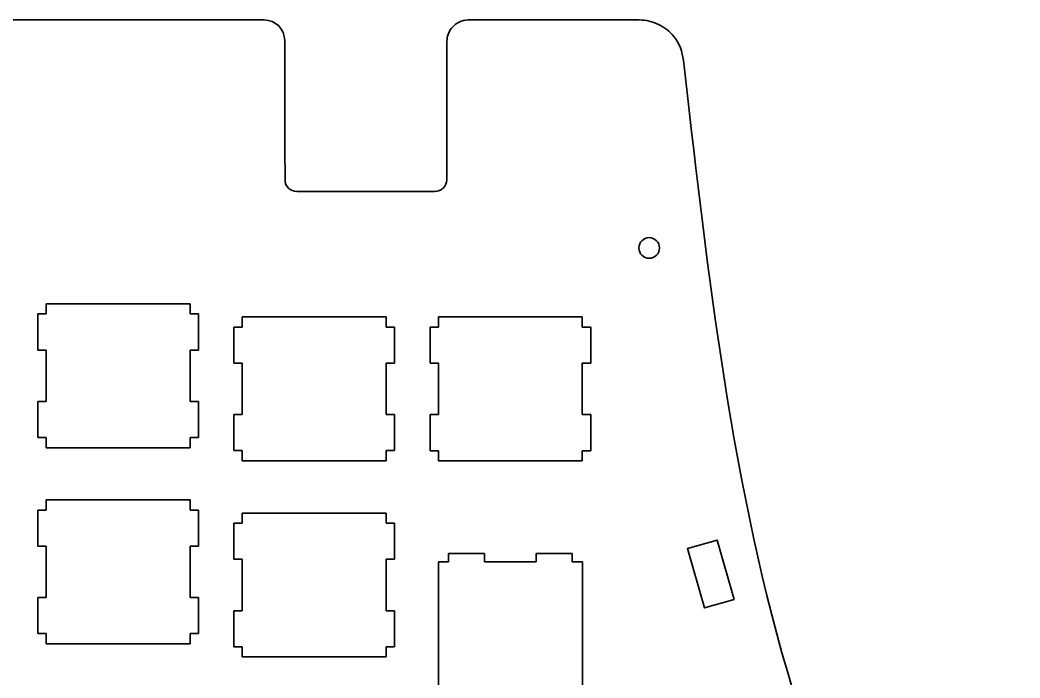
# Model space of a CAD drawing. Header units: inches. Extents: x -169 to 386, y -355 to 50.
# Drawn here: x -24.8 to 72.3, y -39.2 to 24.8 of the extents above; entities that cross this region are included whole.
import ezdxf

# ---------------------------------------------------------------- set-up
doc = ezdxf.new("R2010")
doc.units = ezdxf.units.IN
doc.header["$MEASUREMENT"] = 0
doc.layers.add('Lager 1', color=7, linetype='Continuous')

# ---------------------------------------------------------------- blocks, each defined once
blk = doc.blocks.new('block 3')
at = {"layer": 'Lager 1', "color": 178, "lineweight": 35, "true_color": 0x000001}
blk.add_open_spline([(-116.369, -95.12), (-116.369, -40.833), (-119.389, -2.149), (-119.389, -0.943), (-119.389, 0.26), (-119.28, 1.453), (-116.99, 1.453), (-114.701, 1.453), (-66.134, 1.622), (-63.724, 1.622), (-61.315, 1.622), (-61.138, 2.585), (-61.138, 4.211), (-61.138, 4.211), (-61.138, 4.416), (-61.138, 4.416), (-61.138, 5.521), (-60.243, 6.416), (-59.138, 6.416), (-59.138, 6.416), (-36.088, 6.416), (-36.088, 6.416), (-36.088, 6.416), (-35.555, 6.416), (-35.555, 6.416), (-34.45, 6.416), (-33.555, 7.312), (-33.555, 8.416), (-33.555, 8.416), (-33.555, 22.76), (-33.555, 22.76), (-33.555, 23.865), (-32.659, 24.753), (-31.555, 24.753), (-31.555, 24.753), (-1.092, 24.753), (-1.092, 24.753), (0.009, 24.753), (0.901, 23.861), (0.901, 22.76), (0.912, 19.088), (0.926, 11.782), (0.933, 9.224), (0.937, 8.593), (1.448, 8.085), (2.08, 8.085), (2.08, 8.085), (15.492, 8.085), (15.492, 8.085), (15.796, 8.085), (16.088, 8.205), (16.304, 8.42), (16.519, 8.635), (16.639, 8.925), (16.639, 9.228), (16.642, 11.33), (16.656, 20.171), (16.66, 22.668), (16.66, 23.137), (16.819, 23.589), (17.111, 23.959), (17.111, 23.959), (17.14, 23.991), (17.14, 23.991), (17.517, 24.474), (18.096, 24.753), (18.706, 24.753), (21.299, 24.753), (31.953, 24.753), (35.332, 24.753), (35.985, 24.753), (36.62, 24.605), (37.195, 24.33), (37.77, 24.055), (38.282, 23.653), (38.691, 23.141), (39.227, 22.474), (39.527, 21.666), (39.626, 20.816), (43.725, -15.008), (49.041, -67.487), (79.804, -81.732), (82.128, -82.808), (82.051, -84.364), (81.342, -85.952), (81.342, -85.952), (58.362, -134.18), (53.497, -144.287), (53.024, -145.271), (51.849, -145.687), (50.858, -145.232), (-2.704, -120.658), (-16.103, -111.542), (-107.222, -105.04), (-115.187, -104.472), (-116.369, -99.918), (-116.369, -95.12)], degree=3, knots=[0, 0, 0, 0, 1, 1, 1, 2, 2, 2, 3, 3, 3, 4, 4, 4, 5, 5, 5, 6, 6, 6, 7, 7, 7, 8, 8, 8, 9, 9, 9, 10, 10, 10, 11, 11, 11, 12, 12, 12, 13, 13, 13, 14, 14, 14, 15, 15, 15, 16, 16, 16, 17, 17, 17, 18, 18, 18, 19, 19, 19, 20, 20, 20, 21, 21, 21, 22, 22, 22, 23, 23, 23, 24, 24, 24, 25, 25, 25, 26, 26, 26, 27, 27, 27, 28, 28, 28, 29, 29, 29, 30, 30, 30, 31, 31, 31, 32, 32, 32, 32], dxfattribs=at)
blk = doc.blocks.new('block 4')
at = {"layer": 'Lager 1', "color": 178, "lineweight": 35, "true_color": 0x000001}
blk.add_open_spline([(35.298, 2.604), (35.298, 2.052), (35.746, 1.604), (36.298, 1.604), (36.851, 1.604), (37.298, 2.052), (37.298, 2.604), (37.298, 3.157), (36.851, 3.604), (36.298, 3.604), (35.746, 3.604), (35.298, 3.157), (35.298, 2.604)], degree=3, knots=[0, 0, 0, 0, 1, 1, 1, 2, 2, 2, 3, 3, 3, 4, 4, 4, 4], dxfattribs=at)
blk = doc.blocks.new('block 16')
at = {"layer": 'Lager 1', "color": 178, "lineweight": 35, "true_color": 0x000001}
blk.add_lwpolyline([(44.561, -31.541), (42.898, -25.777), (40.015, -26.608), (41.679, -32.373), (44.561, -31.541)], dxfattribs=at)
blk = doc.blocks.new('block 21')
at = {"layer": 'Lager 1', "color": 178, "lineweight": 35, "true_color": 0x000001}
blk.add_lwpolyline([(44.561, -31.541), (42.898, -25.777), (40.015, -26.608), (41.679, -32.373), (44.561, -31.541)], dxfattribs=at)
blk = doc.blocks.new('block 463')
at = {"layer": 'Lager 1', "color": 178, "lineweight": 35, "true_color": 0x000001}
blk.add_lwpolyline([(-8.296, -21.881), (-22.266, -21.881)], dxfattribs=at)
blk = doc.blocks.new('block 464')
at = {"layer": 'Lager 1', "color": 178, "lineweight": 35, "true_color": 0x000001}
blk.add_lwpolyline([(-22.266, -21.881), (-22.266, -22.862)], dxfattribs=at)
blk = doc.blocks.new('block 465')
at = {"layer": 'Lager 1', "color": 178, "lineweight": 35, "true_color": 0x000001}
blk.add_lwpolyline([(-22.266, -22.862), (-23.079, -22.862)], dxfattribs=at)
blk = doc.blocks.new('block 466')
at = {"layer": 'Lager 1', "color": 178, "lineweight": 35, "true_color": 0x000001}
blk.add_lwpolyline([(-23.079, -22.862), (-23.079, -26.362)], dxfattribs=at)
blk = doc.blocks.new('block 467')
at = {"layer": 'Lager 1', "color": 178, "lineweight": 35, "true_color": 0x000001}
blk.add_lwpolyline([(-23.079, -26.362), (-22.266, -26.362)], dxfattribs=at)
blk = doc.blocks.new('block 468')
at = {"layer": 'Lager 1', "color": 178, "lineweight": 35, "true_color": 0x000001}
blk.add_lwpolyline([(-22.266, -26.362), (-22.266, -31.371)], dxfattribs=at)
blk = doc.blocks.new('block 469')
at = {"layer": 'Lager 1', "color": 178, "lineweight": 35, "true_color": 0x000001}
blk.add_lwpolyline([(-22.266, -31.371), (-23.079, -31.371)], dxfattribs=at)
blk = doc.blocks.new('block 470')
at = {"layer": 'Lager 1', "color": 178, "lineweight": 35, "true_color": 0x000001}
blk.add_lwpolyline([(-23.079, -31.371), (-23.079, -34.871)], dxfattribs=at)
blk = doc.blocks.new('block 471')
at = {"layer": 'Lager 1', "color": 178, "lineweight": 35, "true_color": 0x000001}
blk.add_lwpolyline([(-23.079, -34.871), (-22.266, -34.871)], dxfattribs=at)
blk = doc.blocks.new('block 472')
at = {"layer": 'Lager 1', "color": 178, "lineweight": 35, "true_color": 0x000001}
blk.add_lwpolyline([(-22.266, -34.871), (-22.266, -35.851)], dxfattribs=at)
blk = doc.blocks.new('block 473')
at = {"layer": 'Lager 1', "color": 178, "lineweight": 35, "true_color": 0x000001}
blk.add_lwpolyline([(-22.266, -35.851), (-8.296, -35.851)], dxfattribs=at)
blk = doc.blocks.new('block 474')
at = {"layer": 'Lager 1', "color": 178, "lineweight": 35, "true_color": 0x000001}
blk.add_lwpolyline([(-8.296, -35.851), (-8.296, -34.871)], dxfattribs=at)
blk = doc.blocks.new('block 475')
at = {"layer": 'Lager 1', "color": 178, "lineweight": 35, "true_color": 0x000001}
blk.add_lwpolyline([(-8.296, -34.871), (-7.483, -34.871)], dxfattribs=at)
blk = doc.blocks.new('block 476')
at = {"layer": 'Lager 1', "color": 178, "lineweight": 35, "true_color": 0x000001}
blk.add_lwpolyline([(-7.483, -34.871), (-7.483, -31.371)], dxfattribs=at)
blk = doc.blocks.new('block 477')
at = {"layer": 'Lager 1', "color": 178, "lineweight": 35, "true_color": 0x000001}
blk.add_lwpolyline([(-7.483, -31.371), (-8.296, -31.371)], dxfattribs=at)
blk = doc.blocks.new('block 478')
at = {"layer": 'Lager 1', "color": 178, "lineweight": 35, "true_color": 0x000001}
blk.add_lwpolyline([(-8.296, -31.371), (-8.296, -26.362)], dxfattribs=at)
blk = doc.blocks.new('block 479')
at = {"layer": 'Lager 1', "color": 178, "lineweight": 35, "true_color": 0x000001}
blk.add_lwpolyline([(-8.296, -26.362), (-7.483, -26.362)], dxfattribs=at)
blk = doc.blocks.new('block 480')
at = {"layer": 'Lager 1', "color": 178, "lineweight": 35, "true_color": 0x000001}
blk.add_lwpolyline([(-7.483, -26.362), (-7.483, -22.862)], dxfattribs=at)
blk = doc.blocks.new('block 481')
at = {"layer": 'Lager 1', "color": 178, "lineweight": 35, "true_color": 0x000001}
blk.add_lwpolyline([(-7.483, -22.862), (-8.296, -22.862)], dxfattribs=at)
blk = doc.blocks.new('block 482')
at = {"layer": 'Lager 1', "color": 178, "lineweight": 35, "true_color": 0x000001}
blk.add_lwpolyline([(-8.296, -22.862), (-8.296, -21.881)], dxfattribs=at)
blk = doc.blocks.new('block 483')
at = {"layer": 'Lager 1', "color": 178, "lineweight": 35, "true_color": 0x000001}
blk.add_lwpolyline([(10.754, -23.151), (-3.216, -23.151)], dxfattribs=at)
blk = doc.blocks.new('block 484')
at = {"layer": 'Lager 1', "color": 178, "lineweight": 35, "true_color": 0x000001}
blk.add_lwpolyline([(-3.216, -23.151), (-3.216, -24.132)], dxfattribs=at)
blk = doc.blocks.new('block 485')
at = {"layer": 'Lager 1', "color": 178, "lineweight": 35, "true_color": 0x000001}
blk.add_lwpolyline([(-3.216, -24.132), (-4.029, -24.132)], dxfattribs=at)
blk = doc.blocks.new('block 486')
at = {"layer": 'Lager 1', "color": 178, "lineweight": 35, "true_color": 0x000001}
blk.add_lwpolyline([(-4.029, -24.132), (-4.029, -27.632)], dxfattribs=at)
blk = doc.blocks.new('block 487')
at = {"layer": 'Lager 1', "color": 178, "lineweight": 35, "true_color": 0x000001}
blk.add_lwpolyline([(-4.029, -27.632), (-3.216, -27.632)], dxfattribs=at)
blk = doc.blocks.new('block 488')
at = {"layer": 'Lager 1', "color": 178, "lineweight": 35, "true_color": 0x000001}
blk.add_lwpolyline([(-3.216, -27.632), (-3.216, -32.641)], dxfattribs=at)
blk = doc.blocks.new('block 489')
at = {"layer": 'Lager 1', "color": 178, "lineweight": 35, "true_color": 0x000001}
blk.add_lwpolyline([(-3.216, -32.641), (-4.029, -32.641)], dxfattribs=at)
blk = doc.blocks.new('block 490')
at = {"layer": 'Lager 1', "color": 178, "lineweight": 35, "true_color": 0x000001}
blk.add_lwpolyline([(-4.029, -32.641), (-4.029, -36.141)], dxfattribs=at)
blk = doc.blocks.new('block 491')
at = {"layer": 'Lager 1', "color": 178, "lineweight": 35, "true_color": 0x000001}
blk.add_lwpolyline([(-4.029, -36.141), (-3.216, -36.141)], dxfattribs=at)
blk = doc.blocks.new('block 492')
at = {"layer": 'Lager 1', "color": 178, "lineweight": 35, "true_color": 0x000001}
blk.add_lwpolyline([(-3.216, -36.141), (-3.216, -37.121)], dxfattribs=at)
blk = doc.blocks.new('block 493')
at = {"layer": 'Lager 1', "color": 178, "lineweight": 35, "true_color": 0x000001}
blk.add_lwpolyline([(-3.216, -37.121), (10.754, -37.121)], dxfattribs=at)
blk = doc.blocks.new('block 494')
at = {"layer": 'Lager 1', "color": 178, "lineweight": 35, "true_color": 0x000001}
blk.add_lwpolyline([(10.754, -37.121), (10.754, -36.141)], dxfattribs=at)
blk = doc.blocks.new('block 495')
at = {"layer": 'Lager 1', "color": 178, "lineweight": 35, "true_color": 0x000001}
blk.add_lwpolyline([(10.754, -36.141), (11.566, -36.141)], dxfattribs=at)
blk = doc.blocks.new('block 496')
at = {"layer": 'Lager 1', "color": 178, "lineweight": 35, "true_color": 0x000001}
blk.add_lwpolyline([(11.566, -36.141), (11.566, -32.641)], dxfattribs=at)
blk = doc.blocks.new('block 497')
at = {"layer": 'Lager 1', "color": 178, "lineweight": 35, "true_color": 0x000001}
blk.add_lwpolyline([(11.566, -32.641), (10.754, -32.641)], dxfattribs=at)
blk = doc.blocks.new('block 498')
at = {"layer": 'Lager 1', "color": 178, "lineweight": 35, "true_color": 0x000001}
blk.add_lwpolyline([(10.754, -32.641), (10.754, -27.632)], dxfattribs=at)
blk = doc.blocks.new('block 499')
at = {"layer": 'Lager 1', "color": 178, "lineweight": 35, "true_color": 0x000001}
blk.add_lwpolyline([(10.754, -27.632), (11.566, -27.632)], dxfattribs=at)
blk = doc.blocks.new('block 500')
at = {"layer": 'Lager 1', "color": 178, "lineweight": 35, "true_color": 0x000001}
blk.add_lwpolyline([(11.566, -27.632), (11.566, -24.132)], dxfattribs=at)
blk = doc.blocks.new('block 501')
at = {"layer": 'Lager 1', "color": 178, "lineweight": 35, "true_color": 0x000001}
blk.add_lwpolyline([(11.566, -24.132), (10.754, -24.132)], dxfattribs=at)
blk = doc.blocks.new('block 502')
at = {"layer": 'Lager 1', "color": 178, "lineweight": 35, "true_color": 0x000001}
blk.add_lwpolyline([(10.754, -24.132), (10.754, -23.151)], dxfattribs=at)
blk = doc.blocks.new('block 563')
at = {"layer": 'Lager 1', "color": 178, "lineweight": 35, "true_color": 0x000001}
blk.add_lwpolyline([(-8.296, -2.831), (-22.266, -2.831)], dxfattribs=at)
blk = doc.blocks.new('block 564')
at = {"layer": 'Lager 1', "color": 178, "lineweight": 35, "true_color": 0x000001}
blk.add_lwpolyline([(-22.266, -2.831), (-22.266, -3.812)], dxfattribs=at)
blk = doc.blocks.new('block 565')
at = {"layer": 'Lager 1', "color": 178, "lineweight": 35, "true_color": 0x000001}
blk.add_lwpolyline([(-22.266, -3.812), (-23.079, -3.812)], dxfattribs=at)
blk = doc.blocks.new('block 566')
at = {"layer": 'Lager 1', "color": 178, "lineweight": 35, "true_color": 0x000001}
blk.add_lwpolyline([(-23.079, -3.812), (-23.079, -7.312)], dxfattribs=at)
blk = doc.blocks.new('block 567')
at = {"layer": 'Lager 1', "color": 178, "lineweight": 35, "true_color": 0x000001}
blk.add_lwpolyline([(-23.079, -7.312), (-22.266, -7.312)], dxfattribs=at)
blk = doc.blocks.new('block 568')
at = {"layer": 'Lager 1', "color": 178, "lineweight": 35, "true_color": 0x000001}
blk.add_lwpolyline([(-22.266, -7.312), (-22.266, -12.321)], dxfattribs=at)
blk = doc.blocks.new('block 569')
at = {"layer": 'Lager 1', "color": 178, "lineweight": 35, "true_color": 0x000001}
blk.add_lwpolyline([(-22.266, -12.321), (-23.079, -12.321)], dxfattribs=at)
blk = doc.blocks.new('block 570')
at = {"layer": 'Lager 1', "color": 178, "lineweight": 35, "true_color": 0x000001}
blk.add_lwpolyline([(-23.079, -12.321), (-23.079, -15.821)], dxfattribs=at)
blk = doc.blocks.new('block 571')
at = {"layer": 'Lager 1', "color": 178, "lineweight": 35, "true_color": 0x000001}
blk.add_lwpolyline([(-23.079, -15.821), (-22.266, -15.821)], dxfattribs=at)
blk = doc.blocks.new('block 572')
at = {"layer": 'Lager 1', "color": 178, "lineweight": 35, "true_color": 0x000001}
blk.add_lwpolyline([(-22.266, -15.821), (-22.266, -16.801)], dxfattribs=at)
blk = doc.blocks.new('block 573')
at = {"layer": 'Lager 1', "color": 178, "lineweight": 35, "true_color": 0x000001}
blk.add_lwpolyline([(-22.266, -16.801), (-8.296, -16.801)], dxfattribs=at)
blk = doc.blocks.new('block 574')
at = {"layer": 'Lager 1', "color": 178, "lineweight": 35, "true_color": 0x000001}
blk.add_lwpolyline([(-8.296, -16.801), (-8.296, -15.821)], dxfattribs=at)
blk = doc.blocks.new('block 575')
at = {"layer": 'Lager 1', "color": 178, "lineweight": 35, "true_color": 0x000001}
blk.add_lwpolyline([(-8.296, -15.821), (-7.483, -15.821)], dxfattribs=at)
blk = doc.blocks.new('block 576')
at = {"layer": 'Lager 1', "color": 178, "lineweight": 35, "true_color": 0x000001}
blk.add_lwpolyline([(-7.483, -15.821), (-7.483, -12.321)], dxfattribs=at)
blk = doc.blocks.new('block 577')
at = {"layer": 'Lager 1', "color": 178, "lineweight": 35, "true_color": 0x000001}
blk.add_lwpolyline([(-7.483, -12.321), (-8.296, -12.321)], dxfattribs=at)
blk = doc.blocks.new('block 578')
at = {"layer": 'Lager 1', "color": 178, "lineweight": 35, "true_color": 0x000001}
blk.add_lwpolyline([(-8.296, -12.321), (-8.296, -7.312)], dxfattribs=at)
blk = doc.blocks.new('block 579')
at = {"layer": 'Lager 1', "color": 178, "lineweight": 35, "true_color": 0x000001}
blk.add_lwpolyline([(-8.296, -7.312), (-7.483, -7.312)], dxfattribs=at)
blk = doc.blocks.new('block 580')
at = {"layer": 'Lager 1', "color": 178, "lineweight": 35, "true_color": 0x000001}
blk.add_lwpolyline([(-7.483, -7.312), (-7.483, -3.812)], dxfattribs=at)
blk = doc.blocks.new('block 581')
at = {"layer": 'Lager 1', "color": 178, "lineweight": 35, "true_color": 0x000001}
blk.add_lwpolyline([(-7.483, -3.812), (-8.296, -3.812)], dxfattribs=at)
blk = doc.blocks.new('block 582')
at = {"layer": 'Lager 1', "color": 178, "lineweight": 35, "true_color": 0x000001}
blk.add_lwpolyline([(-8.296, -3.812), (-8.296, -2.831)], dxfattribs=at)
blk = doc.blocks.new('block 583')
at = {"layer": 'Lager 1', "color": 178, "lineweight": 35, "true_color": 0x000001}
blk.add_lwpolyline([(10.754, -4.101), (-3.216, -4.101)], dxfattribs=at)
blk = doc.blocks.new('block 584')
at = {"layer": 'Lager 1', "color": 178, "lineweight": 35, "true_color": 0x000001}
blk.add_lwpolyline([(-3.216, -4.101), (-3.216, -5.082)], dxfattribs=at)
blk = doc.blocks.new('block 585')
at = {"layer": 'Lager 1', "color": 178, "lineweight": 35, "true_color": 0x000001}
blk.add_lwpolyline([(-3.216, -5.082), (-4.029, -5.082)], dxfattribs=at)
blk = doc.blocks.new('block 586')
at = {"layer": 'Lager 1', "color": 178, "lineweight": 35, "true_color": 0x000001}
blk.add_lwpolyline([(-4.029, -5.082), (-4.029, -8.582)], dxfattribs=at)
blk = doc.blocks.new('block 587')
at = {"layer": 'Lager 1', "color": 178, "lineweight": 35, "true_color": 0x000001}
blk.add_lwpolyline([(-4.029, -8.582), (-3.216, -8.582)], dxfattribs=at)
blk = doc.blocks.new('block 588')
at = {"layer": 'Lager 1', "color": 178, "lineweight": 35, "true_color": 0x000001}
blk.add_lwpolyline([(-3.216, -8.582), (-3.216, -13.591)], dxfattribs=at)
blk = doc.blocks.new('block 589')
at = {"layer": 'Lager 1', "color": 178, "lineweight": 35, "true_color": 0x000001}
blk.add_lwpolyline([(-3.216, -13.591), (-4.029, -13.591)], dxfattribs=at)
blk = doc.blocks.new('block 590')
at = {"layer": 'Lager 1', "color": 178, "lineweight": 35, "true_color": 0x000001}
blk.add_lwpolyline([(-4.029, -13.591), (-4.029, -17.091)], dxfattribs=at)
blk = doc.blocks.new('block 591')
at = {"layer": 'Lager 1', "color": 178, "lineweight": 35, "true_color": 0x000001}
blk.add_lwpolyline([(-4.029, -17.091), (-3.216, -17.091)], dxfattribs=at)
blk = doc.blocks.new('block 592')
at = {"layer": 'Lager 1', "color": 178, "lineweight": 35, "true_color": 0x000001}
blk.add_lwpolyline([(-3.216, -17.091), (-3.216, -18.071)], dxfattribs=at)
blk = doc.blocks.new('block 593')
at = {"layer": 'Lager 1', "color": 178, "lineweight": 35, "true_color": 0x000001}
blk.add_lwpolyline([(-3.216, -18.071), (10.754, -18.071)], dxfattribs=at)
blk = doc.blocks.new('block 594')
at = {"layer": 'Lager 1', "color": 178, "lineweight": 35, "true_color": 0x000001}
blk.add_lwpolyline([(10.754, -18.071), (10.754, -17.091)], dxfattribs=at)
blk = doc.blocks.new('block 595')
at = {"layer": 'Lager 1', "color": 178, "lineweight": 35, "true_color": 0x000001}
blk.add_lwpolyline([(10.754, -17.091), (11.566, -17.091)], dxfattribs=at)
blk = doc.blocks.new('block 596')
at = {"layer": 'Lager 1', "color": 178, "lineweight": 35, "true_color": 0x000001}
blk.add_lwpolyline([(11.566, -17.091), (11.566, -13.591)], dxfattribs=at)
blk = doc.blocks.new('block 597')
at = {"layer": 'Lager 1', "color": 178, "lineweight": 35, "true_color": 0x000001}
blk.add_lwpolyline([(11.566, -13.591), (10.754, -13.591)], dxfattribs=at)
blk = doc.blocks.new('block 598')
at = {"layer": 'Lager 1', "color": 178, "lineweight": 35, "true_color": 0x000001}
blk.add_lwpolyline([(10.754, -13.591), (10.754, -8.582)], dxfattribs=at)
blk = doc.blocks.new('block 599')
at = {"layer": 'Lager 1', "color": 178, "lineweight": 35, "true_color": 0x000001}
blk.add_lwpolyline([(10.754, -8.582), (11.566, -8.582)], dxfattribs=at)
blk = doc.blocks.new('block 600')
at = {"layer": 'Lager 1', "color": 178, "lineweight": 35, "true_color": 0x000001}
blk.add_lwpolyline([(11.566, -8.582), (11.566, -5.082)], dxfattribs=at)
blk = doc.blocks.new('block 601')
at = {"layer": 'Lager 1', "color": 178, "lineweight": 35, "true_color": 0x000001}
blk.add_lwpolyline([(11.566, -5.082), (10.754, -5.082)], dxfattribs=at)
blk = doc.blocks.new('block 602')
at = {"layer": 'Lager 1', "color": 178, "lineweight": 35, "true_color": 0x000001}
blk.add_lwpolyline([(10.754, -5.082), (10.754, -4.101)], dxfattribs=at)
blk = doc.blocks.new('block 683')
at = {"layer": 'Lager 1', "color": 178, "lineweight": 35, "true_color": 0x000001}
blk.add_lwpolyline([(29.804, -4.104), (15.834, -4.104)], dxfattribs=at)
blk = doc.blocks.new('block 684')
at = {"layer": 'Lager 1', "color": 178, "lineweight": 35, "true_color": 0x000001}
blk.add_lwpolyline([(15.834, -4.104), (15.834, -5.084)], dxfattribs=at)
blk = doc.blocks.new('block 685')
at = {"layer": 'Lager 1', "color": 178, "lineweight": 35, "true_color": 0x000001}
blk.add_lwpolyline([(15.834, -5.084), (15.021, -5.084)], dxfattribs=at)
blk = doc.blocks.new('block 686')
at = {"layer": 'Lager 1', "color": 178, "lineweight": 35, "true_color": 0x000001}
blk.add_lwpolyline([(15.021, -5.084), (15.021, -8.584)], dxfattribs=at)
blk = doc.blocks.new('block 687')
at = {"layer": 'Lager 1', "color": 178, "lineweight": 35, "true_color": 0x000001}
blk.add_lwpolyline([(15.021, -8.584), (15.834, -8.584)], dxfattribs=at)
blk = doc.blocks.new('block 688')
at = {"layer": 'Lager 1', "color": 178, "lineweight": 35, "true_color": 0x000001}
blk.add_lwpolyline([(15.834, -8.584), (15.834, -13.593)], dxfattribs=at)
blk = doc.blocks.new('block 689')
at = {"layer": 'Lager 1', "color": 178, "lineweight": 35, "true_color": 0x000001}
blk.add_lwpolyline([(15.834, -13.593), (15.021, -13.593)], dxfattribs=at)
blk = doc.blocks.new('block 690')
at = {"layer": 'Lager 1', "color": 178, "lineweight": 35, "true_color": 0x000001}
blk.add_lwpolyline([(15.021, -13.593), (15.021, -17.093)], dxfattribs=at)
blk = doc.blocks.new('block 691')
at = {"layer": 'Lager 1', "color": 178, "lineweight": 35, "true_color": 0x000001}
blk.add_lwpolyline([(15.021, -17.093), (15.834, -17.093)], dxfattribs=at)
blk = doc.blocks.new('block 692')
at = {"layer": 'Lager 1', "color": 178, "lineweight": 35, "true_color": 0x000001}
blk.add_lwpolyline([(15.834, -17.093), (15.834, -18.074)], dxfattribs=at)
blk = doc.blocks.new('block 693')
at = {"layer": 'Lager 1', "color": 178, "lineweight": 35, "true_color": 0x000001}
blk.add_lwpolyline([(15.834, -18.074), (29.804, -18.074)], dxfattribs=at)
blk = doc.blocks.new('block 694')
at = {"layer": 'Lager 1', "color": 178, "lineweight": 35, "true_color": 0x000001}
blk.add_lwpolyline([(29.804, -18.074), (29.804, -17.093)], dxfattribs=at)
blk = doc.blocks.new('block 695')
at = {"layer": 'Lager 1', "color": 178, "lineweight": 35, "true_color": 0x000001}
blk.add_lwpolyline([(29.804, -17.093), (30.616, -17.093)], dxfattribs=at)
blk = doc.blocks.new('block 696')
at = {"layer": 'Lager 1', "color": 178, "lineweight": 35, "true_color": 0x000001}
blk.add_lwpolyline([(30.616, -17.093), (30.616, -13.593)], dxfattribs=at)
blk = doc.blocks.new('block 697')
at = {"layer": 'Lager 1', "color": 178, "lineweight": 35, "true_color": 0x000001}
blk.add_lwpolyline([(30.616, -13.593), (29.804, -13.593)], dxfattribs=at)
blk = doc.blocks.new('block 698')
at = {"layer": 'Lager 1', "color": 178, "lineweight": 35, "true_color": 0x000001}
blk.add_lwpolyline([(29.804, -13.593), (29.804, -8.584)], dxfattribs=at)
blk = doc.blocks.new('block 699')
at = {"layer": 'Lager 1', "color": 178, "lineweight": 35, "true_color": 0x000001}
blk.add_lwpolyline([(29.804, -8.584), (30.616, -8.584)], dxfattribs=at)
blk = doc.blocks.new('block 700')
at = {"layer": 'Lager 1', "color": 178, "lineweight": 35, "true_color": 0x000001}
blk.add_lwpolyline([(30.616, -8.584), (30.616, -5.084)], dxfattribs=at)
blk = doc.blocks.new('block 701')
at = {"layer": 'Lager 1', "color": 178, "lineweight": 35, "true_color": 0x000001}
blk.add_lwpolyline([(30.616, -5.084), (29.804, -5.084)], dxfattribs=at)
blk = doc.blocks.new('block 702')
at = {"layer": 'Lager 1', "color": 178, "lineweight": 35, "true_color": 0x000001}
blk.add_lwpolyline([(29.804, -5.084), (29.804, -4.104)], dxfattribs=at)
blk = doc.blocks.new('block 703')
at = {"layer": 'Lager 1', "color": 178, "lineweight": 35, "true_color": 0x000001}
blk.add_lwpolyline([(29.806, -41.878), (29.806, -27.908)], dxfattribs=at)
blk = doc.blocks.new('block 704')
at = {"layer": 'Lager 1', "color": 178, "lineweight": 35, "true_color": 0x000001}
blk.add_lwpolyline([(29.806, -27.908), (28.826, -27.908)], dxfattribs=at)
blk = doc.blocks.new('block 705')
at = {"layer": 'Lager 1', "color": 178, "lineweight": 35, "true_color": 0x000001}
blk.add_lwpolyline([(28.826, -27.908), (28.826, -27.095)], dxfattribs=at)
blk = doc.blocks.new('block 706')
at = {"layer": 'Lager 1', "color": 178, "lineweight": 35, "true_color": 0x000001}
blk.add_lwpolyline([(28.826, -27.095), (25.326, -27.095)], dxfattribs=at)
blk = doc.blocks.new('block 707')
at = {"layer": 'Lager 1', "color": 178, "lineweight": 35, "true_color": 0x000001}
blk.add_lwpolyline([(25.326, -27.095), (25.326, -27.908)], dxfattribs=at)
blk = doc.blocks.new('block 708')
at = {"layer": 'Lager 1', "color": 178, "lineweight": 35, "true_color": 0x000001}
blk.add_lwpolyline([(25.326, -27.908), (20.317, -27.908)], dxfattribs=at)
blk = doc.blocks.new('block 709')
at = {"layer": 'Lager 1', "color": 178, "lineweight": 35, "true_color": 0x000001}
blk.add_lwpolyline([(20.317, -27.908), (20.317, -27.095)], dxfattribs=at)
blk = doc.blocks.new('block 710')
at = {"layer": 'Lager 1', "color": 178, "lineweight": 35, "true_color": 0x000001}
blk.add_lwpolyline([(20.317, -27.095), (16.817, -27.095)], dxfattribs=at)
blk = doc.blocks.new('block 711')
at = {"layer": 'Lager 1', "color": 178, "lineweight": 35, "true_color": 0x000001}
blk.add_lwpolyline([(16.817, -27.095), (16.817, -27.908)], dxfattribs=at)
blk = doc.blocks.new('block 712')
at = {"layer": 'Lager 1', "color": 178, "lineweight": 35, "true_color": 0x000001}
blk.add_lwpolyline([(16.817, -27.908), (15.836, -27.908)], dxfattribs=at)
blk = doc.blocks.new('block 713')
at = {"layer": 'Lager 1', "color": 178, "lineweight": 35, "true_color": 0x000001}
blk.add_lwpolyline([(15.836, -27.908), (15.836, -41.878)], dxfattribs=at)
blk = doc.blocks.new('block 2')
at = {"layer": 'Lager 1'}
for name in ['block 3', 'block 4', 'block 563', 'block 564', 'block 582', 'block 565', 'block 566', 'block 581', 'block 580', 'block 583', 'block 584', 'block 602', 'block 683', 'block 684', 'block 702', 'block 585', 'block 586', 'block 601', 'block 600', 'block 685', 'block 686', 'block 701', 'block 700', 'block 567', 'block 568', 'block 578', 'block 579', 'block 587', 'block 588', 'block 598', 'block 599', 'block 687', 'block 688', 'block 698', 'block 699', 'block 569', 'block 570', 'block 577', 'block 576', 'block 589', 'block 590', 'block 597', 'block 596', 'block 689', 'block 690', 'block 697', 'block 696', 'block 571', 'block 572', 'block 574', 'block 575', 'block 573', 'block 591', 'block 592', 'block 594', 'block 595', 'block 691', 'block 692', 'block 694', 'block 695', 'block 593', 'block 693', 'block 463', 'block 464', 'block 482', 'block 465', 'block 466', 'block 481', 'block 480', 'block 483', 'block 484', 'block 502', 'block 485', 'block 486', 'block 501', 'block 500', 'block 16', 'block 21', 'block 467', 'block 468', 'block 478', 'block 479', 'block 710', 'block 711', 'block 709', 'block 706', 'block 707', 'block 705', 'block 487', 'block 488', 'block 498', 'block 499', 'block 712', 'block 713', 'block 708', 'block 704', 'block 703', 'block 469', 'block 470', 'block 477', 'block 476', 'block 489', 'block 490', 'block 497', 'block 496', 'block 471', 'block 472', 'block 474', 'block 475', 'block 473', 'block 491', 'block 492', 'block 494', 'block 495', 'block 493']:
    blk.add_blockref(name, (0, 0), dxfattribs=at)

msp = doc.modelspace()

# ---------------------------------------------------------------- block references
at = {"layer": 'Lager 1'}
msp.add_blockref('block 2', (0, 0), dxfattribs=at)

doc.saveas('drawing.dxf')
